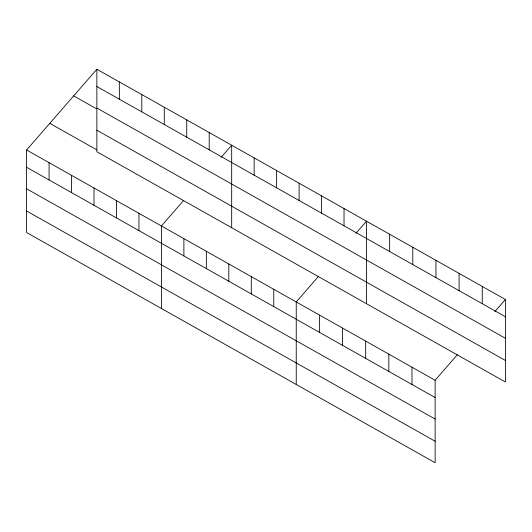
<?xml version="1.0" encoding="UTF-8"?>
<svg xmlns="http://www.w3.org/2000/svg" width="532" height="532" viewBox="0 0 532 532"><rect width="100%" height="100%" fill="white"/><g stroke="black" fill="none" stroke-linecap="round" stroke-linejoin="round"><path stroke-width="0.8" d="M96.864 69.24L96.864 151.746L505.4 381.996L505.4 299.483L96.864 69.24L26.6 150.004L26.6 232.517L435.136 462.76L435.136 380.254L457.267 354.811M183.553 200.544L161.415 225.987L161.415 308.493M221.139 157.332L231.679 145.216L231.679 227.729M318.369 276.527L296.238 301.97L296.238 384.476M355.961 233.315L366.495 221.199L366.495 303.712M494.86 311.599L505.4 299.483M96.864 86.523L505.4 316.766M96.864 108.043L505.4 338.292M73.675 95.893L96.146 108.555M96.864 130.22L505.4 360.47M49.789 123.351L96.831 149.864M26.6 150.004L435.136 380.254M26.6 167.287L435.136 397.537M26.6 188.813L435.136 419.063M26.6 210.991L435.136 441.241M482.251 286.435L482.251 303.719M459.096 273.388L459.096 290.672M435.947 260.341L435.947 277.624M412.799 247.294L412.799 264.577M411.987 367.206L411.987 384.49M389.65 234.246L389.65 251.53M388.839 354.159L388.839 371.442M365.683 341.112L365.683 358.395M344.024 208.537L344.024 225.821M342.535 328.064L342.535 345.348M321.561 195.876L321.561 213.159M319.386 315.017L319.386 332.3M299.09 183.208L299.09 200.491M276.62 170.546L276.62 187.829M273.767 289.308L273.767 306.592M254.15 157.884L254.15 175.168M251.297 276.64L251.297 293.923M228.827 263.978L228.827 281.262M209.209 132.554L209.209 149.838M206.356 251.317L206.356 268.6M186.739 119.893L186.739 137.176M183.886 238.649L183.886 255.932M164.268 107.231L164.268 124.515M141.805 94.563L141.805 111.846M138.945 213.325L138.945 230.609M119.334 81.901L119.334 99.185M116.481 200.657L116.481 217.94M94.011 187.995L94.011 205.279M71.541 175.334L71.541 192.617M49.07 162.666L49.07 179.949"/></g></svg>
